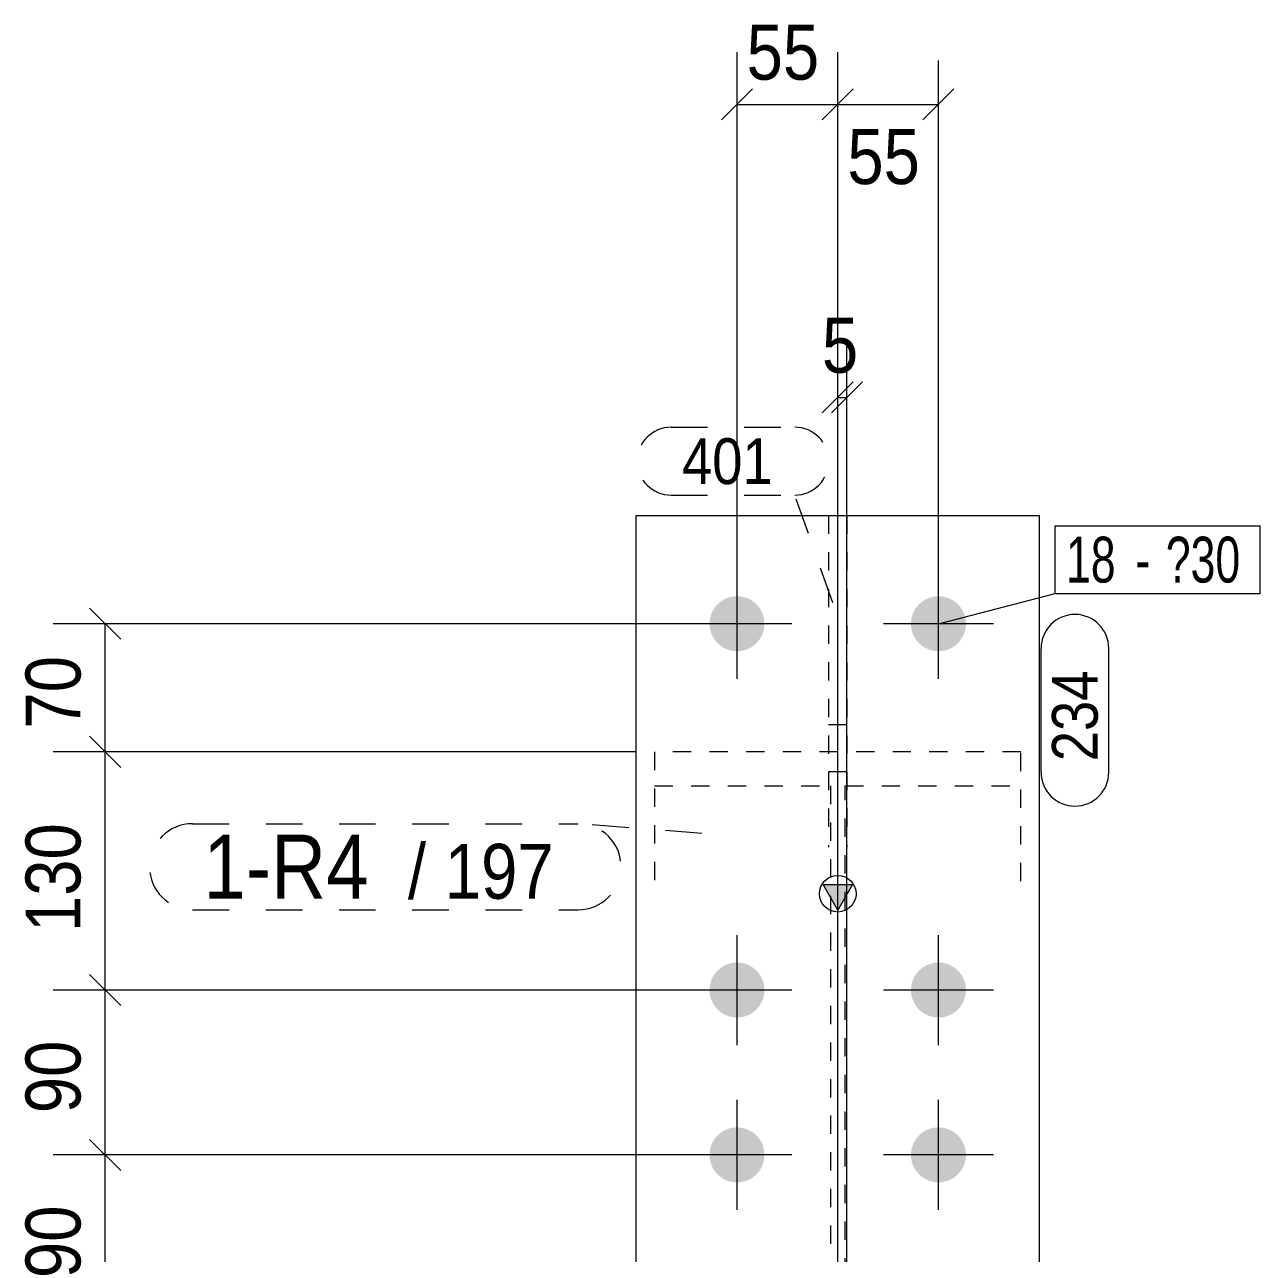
# Model space of a CAD drawing. Header units: millimetres. Extents: x 2 to 1174, y 1 to 825.
# Drawn here: x 679.2 to 746.6, y 150.2 to 217.2 of the extents above; entities that cross this region are included whole.
import ezdxf

# ---------------------------------------------------------------- set-up
doc = ezdxf.new("R2010")
doc.units = ezdxf.units.MM
for name, pattern in [('XKITLINE00', [0]), ('XKITLINE01', [4, 1, -1, 1, -1]), ('XKITLINE02', [4, 2, -2])]:
    doc.linetypes.add(name, pattern=pattern)
for name, color, linetype, lineweight in [('Bolt', 3, 'Continuous', 0), ('BoltMark', 7, 'Continuous', 0), ('Dimensions', 7, 'Continuous', 0), ('Part', 2, 'Continuous', 0), ('PartMark', 7, 'Continuous', 0)]:
    doc.layers.add(name, color=color, linetype=linetype, lineweight=lineweight)
doc.styles.add('ARIAL', font='ARIAL.TTF')
doc.styles.add('ARIAL_NARROW', font='ARIALN.TTF')

# ---------------------------------------------------------------- blocks, each defined once
blk = doc.blocks.new('*A172')
at = {"layer": 'Bolt'}
for points in [[(716.561, 184.563), (716.563, 184.6), (716.565, 184.637), (716.568, 184.673), (716.572, 184.71), (716.577, 184.746), (716.583, 184.783), (716.59, 184.819), (716.597, 184.855), (716.606, 184.891), (716.615, 184.926), (716.625, 184.962), (716.636, 184.997), (716.648, 185.032), (716.661, 185.066), (716.675, 185.1), (716.689, 185.134), (716.705, 185.168), (716.721, 185.201), (716.738, 185.233), (716.756, 185.266), (716.774, 185.297), (716.793, 185.329), (716.814, 185.36), (716.834, 185.39), (716.856, 185.42), (716.878, 185.449), (716.901, 185.478), (716.925, 185.506), (716.949, 185.534), (716.974, 185.561), (717, 185.587), (717.026, 185.613), (717.053, 185.638), (717.081, 185.662), (717.109, 185.686), (717.138, 185.709), (717.167, 185.731), (717.197, 185.753), (717.227, 185.773), (717.258, 185.793), (717.29, 185.813), (717.321, 185.831), (717.354, 185.849), (717.386, 185.866), (717.419, 185.882), (717.453, 185.898), (717.487, 185.912), (717.521, 185.926), (717.555, 185.939), (717.59, 185.951), (717.625, 185.962), (717.661, 185.972), (717.696, 185.981), (717.732, 185.99), (717.768, 185.997), (717.804, 186.004), (717.841, 186.01), (717.877, 186.015), (717.914, 186.019), (717.95, 186.022), (717.987, 186.024), (718.024, 186.026), (718.061, 186.026), (718.098, 186.026), (718.134, 186.024), (718.171, 186.022), (718.208, 186.019), (718.244, 186.015), (718.281, 186.01), (718.317, 186.004), (718.353, 185.997), (718.389, 185.99), (718.425, 185.981), (718.461, 185.972), (718.496, 185.962), (718.531, 185.951), (718.566, 185.939), (718.601, 185.926), (718.635, 185.912), (718.669, 185.898), (718.702, 185.882), (718.735, 185.866), (718.768, 185.849), (718.8, 185.831), (718.832, 185.813), (718.863, 185.793), (718.894, 185.773), (718.924, 185.753), (718.954, 185.731), (718.984, 185.709), (719.012, 185.686), (719.04, 185.662), (719.068, 185.638), (719.095, 185.613), (719.121, 185.587), (719.147, 185.561), (719.172, 185.534), (719.197, 185.506), (719.22, 185.478), (719.243, 185.449), (719.266, 185.42), (719.287, 185.39), (719.308, 185.36), (719.328, 185.329), (719.347, 185.297), (719.366, 185.266), (719.384, 185.233), (719.401, 185.201), (719.417, 185.168), (719.432, 185.134), (719.447, 185.1), (719.46, 185.066), (719.473, 185.032), (719.485, 184.997), (719.496, 184.962), (719.506, 184.926), (719.516, 184.891), (719.524, 184.855), (719.532, 184.819), (719.539, 184.783), (719.544, 184.746), (719.549, 184.71), (719.554, 184.673), (719.557, 184.637), (719.559, 184.6), (719.56, 184.563), (719.561, 184.526), (719.56, 184.489), (719.559, 184.453), (719.557, 184.416), (719.554, 184.379), (719.549, 184.343), (719.544, 184.306), (719.539, 184.27), (719.532, 184.234), (719.524, 184.198), (719.516, 184.162), (719.506, 184.126), (719.496, 184.091), (719.485, 184.056), (719.473, 184.021), (719.46, 183.986), (719.447, 183.952), (719.432, 183.918), (719.417, 183.885), (719.401, 183.852), (719.384, 183.819), (719.366, 183.787), (719.347, 183.755), (719.328, 183.724), (719.308, 183.693), (719.287, 183.663), (719.266, 183.633), (719.243, 183.603), (719.22, 183.575), (719.197, 183.546), (719.172, 183.519), (719.147, 183.492), (719.121, 183.466), (719.095, 183.44), (719.068, 183.415), (719.04, 183.39), (719.012, 183.367), (718.984, 183.344), (718.954, 183.321), (718.924, 183.3), (718.894, 183.279), (718.863, 183.259), (718.832, 183.24), (718.8, 183.221), (718.768, 183.203), (718.735, 183.186), (718.702, 183.17), (718.669, 183.155), (718.635, 183.14), (718.601, 183.127), (718.566, 183.114), (718.531, 183.102), (718.496, 183.091), (718.461, 183.081), (718.425, 183.071), (718.389, 183.063), (718.353, 183.055), (718.317, 183.048), (718.281, 183.042), (718.244, 183.037), (718.208, 183.033), (718.171, 183.03), (718.134, 183.028), (718.098, 183.027), (718.061, 183.026), (718.024, 183.027), (717.987, 183.028), (717.95, 183.03), (717.914, 183.033), (717.877, 183.037), (717.841, 183.042), (717.804, 183.048), (717.768, 183.055), (717.732, 183.063), (717.696, 183.071), (717.661, 183.081), (717.625, 183.091), (717.59, 183.102), (717.555, 183.114), (717.521, 183.127), (717.487, 183.14), (717.453, 183.155), (717.419, 183.17), (717.386, 183.186), (717.354, 183.203), (717.321, 183.221), (717.29, 183.24), (717.258, 183.259), (717.227, 183.279), (717.197, 183.3), (717.167, 183.321), (717.138, 183.344), (717.109, 183.367), (717.081, 183.39), (717.053, 183.415), (717.026, 183.44), (717, 183.466), (716.974, 183.492), (716.949, 183.519), (716.925, 183.546), (716.901, 183.575), (716.878, 183.603), (716.856, 183.633), (716.834, 183.663), (716.814, 183.693), (716.793, 183.724), (716.774, 183.755), (716.756, 183.787), (716.738, 183.819), (716.721, 183.852), (716.705, 183.885), (716.689, 183.918), (716.675, 183.952), (716.661, 183.986), (716.648, 184.021), (716.636, 184.056), (716.625, 184.091), (716.615, 184.126), (716.606, 184.162), (716.597, 184.198), (716.59, 184.234), (716.583, 184.27), (716.577, 184.306), (716.572, 184.343), (716.568, 184.379), (716.565, 184.416), (716.563, 184.453), (716.561, 184.489), (716.561, 184.526)], [(727.561, 184.563), (727.563, 184.6), (727.565, 184.637), (727.568, 184.673), (727.572, 184.71), (727.577, 184.746), (727.583, 184.783), (727.59, 184.819), (727.597, 184.855), (727.606, 184.891), (727.615, 184.926), (727.625, 184.962), (727.636, 184.997), (727.648, 185.032), (727.661, 185.066), (727.675, 185.1), (727.689, 185.134), (727.705, 185.168), (727.721, 185.201), (727.738, 185.233), (727.756, 185.266), (727.774, 185.297), (727.793, 185.329), (727.814, 185.36), (727.834, 185.39), (727.856, 185.42), (727.878, 185.449), (727.901, 185.478), (727.925, 185.506), (727.949, 185.534), (727.974, 185.561), (728, 185.587), (728.026, 185.613), (728.053, 185.638), (728.081, 185.662), (728.109, 185.686), (728.138, 185.709), (728.167, 185.731), (728.197, 185.753), (728.227, 185.773), (728.258, 185.793), (728.29, 185.813), (728.321, 185.831), (728.354, 185.849), (728.386, 185.866), (728.419, 185.882), (728.453, 185.898), (728.487, 185.912), (728.521, 185.926), (728.555, 185.939), (728.59, 185.951), (728.625, 185.962), (728.661, 185.972), (728.696, 185.981), (728.732, 185.99), (728.768, 185.997), (728.804, 186.004), (728.841, 186.01), (728.877, 186.015), (728.914, 186.019), (728.95, 186.022), (728.987, 186.024), (729.024, 186.026), (729.061, 186.026), (729.098, 186.026), (729.134, 186.024), (729.171, 186.022), (729.208, 186.019), (729.244, 186.015), (729.281, 186.01), (729.317, 186.004), (729.353, 185.997), (729.389, 185.99), (729.425, 185.981), (729.461, 185.972), (729.496, 185.962), (729.531, 185.951), (729.566, 185.939), (729.601, 185.926), (729.635, 185.912), (729.669, 185.898), (729.702, 185.882), (729.735, 185.866), (729.768, 185.849), (729.8, 185.831), (729.832, 185.813), (729.863, 185.793), (729.894, 185.773), (729.924, 185.753), (729.954, 185.731), (729.984, 185.709), (730.012, 185.686), (730.04, 185.662), (730.068, 185.638), (730.095, 185.613), (730.121, 185.587), (730.147, 185.561), (730.172, 185.534), (730.197, 185.506), (730.22, 185.478), (730.243, 185.449), (730.266, 185.42), (730.287, 185.39), (730.308, 185.36), (730.328, 185.329), (730.347, 185.297), (730.366, 185.266), (730.384, 185.233), (730.401, 185.201), (730.417, 185.168), (730.432, 185.134), (730.447, 185.1), (730.46, 185.066), (730.473, 185.032), (730.485, 184.997), (730.496, 184.962), (730.506, 184.926), (730.516, 184.891), (730.524, 184.855), (730.532, 184.819), (730.539, 184.783), (730.544, 184.746), (730.549, 184.71), (730.554, 184.673), (730.557, 184.637), (730.559, 184.6), (730.56, 184.563), (730.561, 184.526), (730.56, 184.489), (730.559, 184.453), (730.557, 184.416), (730.554, 184.379), (730.549, 184.343), (730.544, 184.306), (730.539, 184.27), (730.532, 184.234), (730.524, 184.198), (730.516, 184.162), (730.506, 184.126), (730.496, 184.091), (730.485, 184.056), (730.473, 184.021), (730.46, 183.986), (730.447, 183.952), (730.432, 183.918), (730.417, 183.885), (730.401, 183.852), (730.384, 183.819), (730.366, 183.787), (730.347, 183.755), (730.328, 183.724), (730.308, 183.693), (730.287, 183.663), (730.266, 183.633), (730.243, 183.603), (730.22, 183.575), (730.197, 183.546), (730.172, 183.519), (730.147, 183.492), (730.121, 183.466), (730.095, 183.44), (730.068, 183.415), (730.04, 183.39), (730.012, 183.367), (729.984, 183.344), (729.954, 183.321), (729.924, 183.3), (729.894, 183.279), (729.863, 183.259), (729.832, 183.24), (729.8, 183.221), (729.768, 183.203), (729.735, 183.186), (729.702, 183.17), (729.669, 183.155), (729.635, 183.14), (729.601, 183.127), (729.566, 183.114), (729.531, 183.102), (729.496, 183.091), (729.461, 183.081), (729.425, 183.071), (729.389, 183.063), (729.353, 183.055), (729.317, 183.048), (729.281, 183.042), (729.244, 183.037), (729.208, 183.033), (729.171, 183.03), (729.134, 183.028), (729.098, 183.027), (729.061, 183.026), (729.024, 183.027), (728.987, 183.028), (728.95, 183.03), (728.914, 183.033), (728.877, 183.037), (728.841, 183.042), (728.804, 183.048), (728.768, 183.055), (728.732, 183.063), (728.696, 183.071), (728.661, 183.081), (728.625, 183.091), (728.59, 183.102), (728.555, 183.114), (728.521, 183.127), (728.487, 183.14), (728.453, 183.155), (728.419, 183.17), (728.386, 183.186), (728.354, 183.203), (728.321, 183.221), (728.29, 183.24), (728.258, 183.259), (728.227, 183.279), (728.197, 183.3), (728.167, 183.321), (728.138, 183.344), (728.109, 183.367), (728.081, 183.39), (728.053, 183.415), (728.026, 183.44), (728, 183.466), (727.974, 183.492), (727.949, 183.519), (727.925, 183.546), (727.901, 183.575), (727.878, 183.603), (727.856, 183.633), (727.834, 183.663), (727.814, 183.693), (727.793, 183.724), (727.774, 183.755), (727.756, 183.787), (727.738, 183.819), (727.721, 183.852), (727.705, 183.885), (727.689, 183.918), (727.675, 183.952), (727.661, 183.986), (727.648, 184.021), (727.636, 184.056), (727.625, 184.091), (727.615, 184.126), (727.606, 184.162), (727.597, 184.198), (727.59, 184.234), (727.583, 184.27), (727.577, 184.306), (727.572, 184.343), (727.568, 184.379), (727.565, 184.416), (727.563, 184.453), (727.561, 184.489), (727.561, 184.526)], [(716.561, 164.563), (716.563, 164.6), (716.565, 164.637), (716.568, 164.673), (716.572, 164.71), (716.577, 164.746), (716.583, 164.783), (716.59, 164.819), (716.597, 164.855), (716.606, 164.891), (716.615, 164.926), (716.625, 164.962), (716.636, 164.997), (716.648, 165.032), (716.661, 165.066), (716.675, 165.1), (716.689, 165.134), (716.705, 165.168), (716.721, 165.201), (716.738, 165.233), (716.756, 165.266), (716.774, 165.297), (716.793, 165.329), (716.814, 165.36), (716.834, 165.39), (716.856, 165.42), (716.878, 165.449), (716.901, 165.478), (716.925, 165.506), (716.949, 165.534), (716.974, 165.561), (717, 165.587), (717.026, 165.613), (717.053, 165.638), (717.081, 165.662), (717.109, 165.686), (717.138, 165.709), (717.167, 165.731), (717.197, 165.753), (717.227, 165.773), (717.258, 165.793), (717.29, 165.813), (717.321, 165.831), (717.354, 165.849), (717.386, 165.866), (717.419, 165.882), (717.453, 165.898), (717.487, 165.912), (717.521, 165.926), (717.555, 165.939), (717.59, 165.951), (717.625, 165.962), (717.661, 165.972), (717.696, 165.981), (717.732, 165.99), (717.768, 165.997), (717.804, 166.004), (717.841, 166.01), (717.877, 166.015), (717.914, 166.019), (717.95, 166.022), (717.987, 166.024), (718.024, 166.026), (718.061, 166.026), (718.098, 166.026), (718.134, 166.024), (718.171, 166.022), (718.208, 166.019), (718.244, 166.015), (718.281, 166.01), (718.317, 166.004), (718.353, 165.997), (718.389, 165.99), (718.425, 165.981), (718.461, 165.972), (718.496, 165.962), (718.531, 165.951), (718.566, 165.939), (718.601, 165.926), (718.635, 165.912), (718.669, 165.898), (718.702, 165.882), (718.735, 165.866), (718.768, 165.849), (718.8, 165.831), (718.832, 165.813), (718.863, 165.793), (718.894, 165.773), (718.924, 165.753), (718.954, 165.731), (718.984, 165.709), (719.012, 165.686), (719.04, 165.662), (719.068, 165.638), (719.095, 165.613), (719.121, 165.587), (719.147, 165.561), (719.172, 165.534), (719.197, 165.506), (719.22, 165.478), (719.243, 165.449), (719.266, 165.42), (719.287, 165.39), (719.308, 165.36), (719.328, 165.329), (719.347, 165.297), (719.366, 165.266), (719.384, 165.233), (719.401, 165.201), (719.417, 165.168), (719.432, 165.134), (719.447, 165.1), (719.46, 165.066), (719.473, 165.032), (719.485, 164.997), (719.496, 164.962), (719.506, 164.926), (719.516, 164.891), (719.524, 164.855), (719.532, 164.819), (719.539, 164.783), (719.544, 164.746), (719.549, 164.71), (719.554, 164.673), (719.557, 164.637), (719.559, 164.6), (719.56, 164.563), (719.561, 164.526), (719.56, 164.489), (719.559, 164.453), (719.557, 164.416), (719.554, 164.379), (719.549, 164.343), (719.544, 164.306), (719.539, 164.27), (719.532, 164.234), (719.524, 164.198), (719.516, 164.162), (719.506, 164.126), (719.496, 164.091), (719.485, 164.056), (719.473, 164.021), (719.46, 163.986), (719.447, 163.952), (719.432, 163.918), (719.417, 163.885), (719.401, 163.852), (719.384, 163.819), (719.366, 163.787), (719.347, 163.755), (719.328, 163.724), (719.308, 163.693), (719.287, 163.663), (719.266, 163.633), (719.243, 163.603), (719.22, 163.575), (719.197, 163.546), (719.172, 163.519), (719.147, 163.492), (719.121, 163.466), (719.095, 163.44), (719.068, 163.415), (719.04, 163.39), (719.012, 163.367), (718.984, 163.344), (718.954, 163.321), (718.924, 163.3), (718.894, 163.279), (718.863, 163.259), (718.832, 163.24), (718.8, 163.221), (718.768, 163.203), (718.735, 163.186), (718.702, 163.17), (718.669, 163.155), (718.635, 163.14), (718.601, 163.127), (718.566, 163.114), (718.531, 163.102), (718.496, 163.091), (718.461, 163.081), (718.425, 163.071), (718.389, 163.063), (718.353, 163.055), (718.317, 163.048), (718.281, 163.042), (718.244, 163.037), (718.208, 163.033), (718.171, 163.03), (718.134, 163.028), (718.098, 163.027), (718.061, 163.026), (718.024, 163.027), (717.987, 163.028), (717.95, 163.03), (717.914, 163.033), (717.877, 163.037), (717.841, 163.042), (717.804, 163.048), (717.768, 163.055), (717.732, 163.063), (717.696, 163.071), (717.661, 163.081), (717.625, 163.091), (717.59, 163.102), (717.555, 163.114), (717.521, 163.127), (717.487, 163.14), (717.453, 163.155), (717.419, 163.17), (717.386, 163.186), (717.354, 163.203), (717.321, 163.221), (717.29, 163.24), (717.258, 163.259), (717.227, 163.279), (717.197, 163.3), (717.167, 163.321), (717.138, 163.344), (717.109, 163.367), (717.081, 163.39), (717.053, 163.415), (717.026, 163.44), (717, 163.466), (716.974, 163.492), (716.949, 163.519), (716.925, 163.546), (716.901, 163.575), (716.878, 163.603), (716.856, 163.633), (716.834, 163.663), (716.814, 163.693), (716.793, 163.724), (716.774, 163.755), (716.756, 163.787), (716.738, 163.819), (716.721, 163.852), (716.705, 163.885), (716.689, 163.918), (716.675, 163.952), (716.661, 163.986), (716.648, 164.021), (716.636, 164.056), (716.625, 164.091), (716.615, 164.126), (716.606, 164.162), (716.597, 164.198), (716.59, 164.234), (716.583, 164.27), (716.577, 164.306), (716.572, 164.343), (716.568, 164.379), (716.565, 164.416), (716.563, 164.453), (716.561, 164.489), (716.561, 164.526)], [(727.561, 164.563), (727.563, 164.6), (727.565, 164.637), (727.568, 164.673), (727.572, 164.71), (727.577, 164.746), (727.583, 164.783), (727.59, 164.819), (727.597, 164.855), (727.606, 164.891), (727.615, 164.926), (727.625, 164.962), (727.636, 164.997), (727.648, 165.032), (727.661, 165.066), (727.675, 165.1), (727.689, 165.134), (727.705, 165.168), (727.721, 165.201), (727.738, 165.233), (727.756, 165.266), (727.774, 165.297), (727.793, 165.329), (727.814, 165.36), (727.834, 165.39), (727.856, 165.42), (727.878, 165.449), (727.901, 165.478), (727.925, 165.506), (727.949, 165.534), (727.974, 165.561), (728, 165.587), (728.026, 165.613), (728.053, 165.638), (728.081, 165.662), (728.109, 165.686), (728.138, 165.709), (728.167, 165.731), (728.197, 165.753), (728.227, 165.773), (728.258, 165.793), (728.29, 165.813), (728.321, 165.831), (728.354, 165.849), (728.386, 165.866), (728.419, 165.882), (728.453, 165.898), (728.487, 165.912), (728.521, 165.926), (728.555, 165.939), (728.59, 165.951), (728.625, 165.962), (728.661, 165.972), (728.696, 165.981), (728.732, 165.99), (728.768, 165.997), (728.804, 166.004), (728.841, 166.01), (728.877, 166.015), (728.914, 166.019), (728.95, 166.022), (728.987, 166.024), (729.024, 166.026), (729.061, 166.026), (729.098, 166.026), (729.134, 166.024), (729.171, 166.022), (729.208, 166.019), (729.244, 166.015), (729.281, 166.01), (729.317, 166.004), (729.353, 165.997), (729.389, 165.99), (729.425, 165.981), (729.461, 165.972), (729.496, 165.962), (729.531, 165.951), (729.566, 165.939), (729.601, 165.926), (729.635, 165.912), (729.669, 165.898), (729.702, 165.882), (729.735, 165.866), (729.768, 165.849), (729.8, 165.831), (729.832, 165.813), (729.863, 165.793), (729.894, 165.773), (729.924, 165.753), (729.954, 165.731), (729.984, 165.709), (730.012, 165.686), (730.04, 165.662), (730.068, 165.638), (730.095, 165.613), (730.121, 165.587), (730.147, 165.561), (730.172, 165.534), (730.197, 165.506), (730.22, 165.478), (730.243, 165.449), (730.266, 165.42), (730.287, 165.39), (730.308, 165.36), (730.328, 165.329), (730.347, 165.297), (730.366, 165.266), (730.384, 165.233), (730.401, 165.201), (730.417, 165.168), (730.432, 165.134), (730.447, 165.1), (730.46, 165.066), (730.473, 165.032), (730.485, 164.997), (730.496, 164.962), (730.506, 164.926), (730.516, 164.891), (730.524, 164.855), (730.532, 164.819), (730.539, 164.783), (730.544, 164.746), (730.549, 164.71), (730.554, 164.673), (730.557, 164.637), (730.559, 164.6), (730.56, 164.563), (730.561, 164.526), (730.56, 164.489), (730.559, 164.453), (730.557, 164.416), (730.554, 164.379), (730.549, 164.343), (730.544, 164.306), (730.539, 164.27), (730.532, 164.234), (730.524, 164.198), (730.516, 164.162), (730.506, 164.126), (730.496, 164.091), (730.485, 164.056), (730.473, 164.021), (730.46, 163.986), (730.447, 163.952), (730.432, 163.918), (730.417, 163.885), (730.401, 163.852), (730.384, 163.819), (730.366, 163.787), (730.347, 163.755), (730.328, 163.724), (730.308, 163.693), (730.287, 163.663), (730.266, 163.633), (730.243, 163.603), (730.22, 163.575), (730.197, 163.546), (730.172, 163.519), (730.147, 163.492), (730.121, 163.466), (730.095, 163.44), (730.068, 163.415), (730.04, 163.39), (730.012, 163.367), (729.984, 163.344), (729.954, 163.321), (729.924, 163.3), (729.894, 163.279), (729.863, 163.259), (729.832, 163.24), (729.8, 163.221), (729.768, 163.203), (729.735, 163.186), (729.702, 163.17), (729.669, 163.155), (729.635, 163.14), (729.601, 163.127), (729.566, 163.114), (729.531, 163.102), (729.496, 163.091), (729.461, 163.081), (729.425, 163.071), (729.389, 163.063), (729.353, 163.055), (729.317, 163.048), (729.281, 163.042), (729.244, 163.037), (729.208, 163.033), (729.171, 163.03), (729.134, 163.028), (729.098, 163.027), (729.061, 163.026), (729.024, 163.027), (728.987, 163.028), (728.95, 163.03), (728.914, 163.033), (728.877, 163.037), (728.841, 163.042), (728.804, 163.048), (728.768, 163.055), (728.732, 163.063), (728.696, 163.071), (728.661, 163.081), (728.625, 163.091), (728.59, 163.102), (728.555, 163.114), (728.521, 163.127), (728.487, 163.14), (728.453, 163.155), (728.419, 163.17), (728.386, 163.186), (728.354, 163.203), (728.321, 163.221), (728.29, 163.24), (728.258, 163.259), (728.227, 163.279), (728.197, 163.3), (728.167, 163.321), (728.138, 163.344), (728.109, 163.367), (728.081, 163.39), (728.053, 163.415), (728.026, 163.44), (728, 163.466), (727.974, 163.492), (727.949, 163.519), (727.925, 163.546), (727.901, 163.575), (727.878, 163.603), (727.856, 163.633), (727.834, 163.663), (727.814, 163.693), (727.793, 163.724), (727.774, 163.755), (727.756, 163.787), (727.738, 163.819), (727.721, 163.852), (727.705, 163.885), (727.689, 163.918), (727.675, 163.952), (727.661, 163.986), (727.648, 164.021), (727.636, 164.056), (727.625, 164.091), (727.615, 164.126), (727.606, 164.162), (727.597, 164.198), (727.59, 164.234), (727.583, 164.27), (727.577, 164.306), (727.572, 164.343), (727.568, 164.379), (727.565, 164.416), (727.563, 164.453), (727.561, 164.489), (727.561, 164.526)], [(716.561, 155.563), (716.563, 155.6), (716.565, 155.637), (716.568, 155.673), (716.572, 155.71), (716.577, 155.746), (716.583, 155.783), (716.59, 155.819), (716.597, 155.855), (716.606, 155.891), (716.615, 155.926), (716.625, 155.962), (716.636, 155.997), (716.648, 156.032), (716.661, 156.066), (716.675, 156.1), (716.689, 156.134), (716.705, 156.168), (716.721, 156.201), (716.738, 156.233), (716.756, 156.266), (716.774, 156.297), (716.793, 156.329), (716.814, 156.36), (716.834, 156.39), (716.856, 156.42), (716.878, 156.449), (716.901, 156.478), (716.925, 156.506), (716.949, 156.534), (716.974, 156.561), (717, 156.587), (717.026, 156.613), (717.053, 156.638), (717.081, 156.662), (717.109, 156.686), (717.138, 156.709), (717.167, 156.731), (717.197, 156.753), (717.227, 156.773), (717.258, 156.793), (717.29, 156.813), (717.321, 156.831), (717.354, 156.849), (717.386, 156.866), (717.419, 156.882), (717.453, 156.898), (717.487, 156.912), (717.521, 156.926), (717.555, 156.939), (717.59, 156.951), (717.625, 156.962), (717.661, 156.972), (717.696, 156.981), (717.732, 156.99), (717.768, 156.997), (717.804, 157.004), (717.841, 157.01), (717.877, 157.015), (717.914, 157.019), (717.95, 157.022), (717.987, 157.024), (718.024, 157.026), (718.061, 157.026), (718.098, 157.026), (718.134, 157.024), (718.171, 157.022), (718.208, 157.019), (718.244, 157.015), (718.281, 157.01), (718.317, 157.004), (718.353, 156.997), (718.389, 156.99), (718.425, 156.981), (718.461, 156.972), (718.496, 156.962), (718.531, 156.951), (718.566, 156.939), (718.601, 156.926), (718.635, 156.912), (718.669, 156.898), (718.702, 156.882), (718.735, 156.866), (718.768, 156.849), (718.8, 156.831), (718.832, 156.813), (718.863, 156.793), (718.894, 156.773), (718.924, 156.753), (718.954, 156.731), (718.984, 156.709), (719.012, 156.686), (719.04, 156.662), (719.068, 156.638), (719.095, 156.613), (719.121, 156.587), (719.147, 156.561), (719.172, 156.534), (719.197, 156.506), (719.22, 156.478), (719.243, 156.449), (719.266, 156.42), (719.287, 156.39), (719.308, 156.36), (719.328, 156.329), (719.347, 156.297), (719.366, 156.266), (719.384, 156.233), (719.401, 156.201), (719.417, 156.168), (719.432, 156.134), (719.447, 156.1), (719.46, 156.066), (719.473, 156.032), (719.485, 155.997), (719.496, 155.962), (719.506, 155.926), (719.516, 155.891), (719.524, 155.855), (719.532, 155.819), (719.539, 155.783), (719.544, 155.746), (719.549, 155.71), (719.554, 155.673), (719.557, 155.637), (719.559, 155.6), (719.56, 155.563), (719.561, 155.526), (719.56, 155.489), (719.559, 155.453), (719.557, 155.416), (719.554, 155.379), (719.549, 155.343), (719.544, 155.306), (719.539, 155.27), (719.532, 155.234), (719.524, 155.198), (719.516, 155.162), (719.506, 155.126), (719.496, 155.091), (719.485, 155.056), (719.473, 155.021), (719.46, 154.986), (719.447, 154.952), (719.432, 154.918), (719.417, 154.885), (719.401, 154.852), (719.384, 154.819), (719.366, 154.787), (719.347, 154.755), (719.328, 154.724), (719.308, 154.693), (719.287, 154.663), (719.266, 154.633), (719.243, 154.603), (719.22, 154.575), (719.197, 154.546), (719.172, 154.519), (719.147, 154.492), (719.121, 154.466), (719.095, 154.44), (719.068, 154.415), (719.04, 154.39), (719.012, 154.367), (718.984, 154.344), (718.954, 154.321), (718.924, 154.3), (718.894, 154.279), (718.863, 154.259), (718.832, 154.24), (718.8, 154.221), (718.768, 154.203), (718.735, 154.186), (718.702, 154.17), (718.669, 154.155), (718.635, 154.14), (718.601, 154.127), (718.566, 154.114), (718.531, 154.102), (718.496, 154.091), (718.461, 154.081), (718.425, 154.071), (718.389, 154.063), (718.353, 154.055), (718.317, 154.048), (718.281, 154.042), (718.244, 154.037), (718.208, 154.033), (718.171, 154.03), (718.134, 154.028), (718.098, 154.027), (718.061, 154.026), (718.024, 154.027), (717.987, 154.028), (717.95, 154.03), (717.914, 154.033), (717.877, 154.037), (717.841, 154.042), (717.804, 154.048), (717.768, 154.055), (717.732, 154.063), (717.696, 154.071), (717.661, 154.081), (717.625, 154.091), (717.59, 154.102), (717.555, 154.114), (717.521, 154.127), (717.487, 154.14), (717.453, 154.155), (717.419, 154.17), (717.386, 154.186), (717.354, 154.203), (717.321, 154.221), (717.29, 154.24), (717.258, 154.259), (717.227, 154.279), (717.197, 154.3), (717.167, 154.321), (717.138, 154.344), (717.109, 154.367), (717.081, 154.39), (717.053, 154.415), (717.026, 154.44), (717, 154.466), (716.974, 154.492), (716.949, 154.519), (716.925, 154.546), (716.901, 154.575), (716.878, 154.603), (716.856, 154.633), (716.834, 154.663), (716.814, 154.693), (716.793, 154.724), (716.774, 154.755), (716.756, 154.787), (716.738, 154.819), (716.721, 154.852), (716.705, 154.885), (716.689, 154.918), (716.675, 154.952), (716.661, 154.986), (716.648, 155.021), (716.636, 155.056), (716.625, 155.091), (716.615, 155.126), (716.606, 155.162), (716.597, 155.198), (716.59, 155.234), (716.583, 155.27), (716.577, 155.306), (716.572, 155.343), (716.568, 155.379), (716.565, 155.416), (716.563, 155.453), (716.561, 155.489), (716.561, 155.526)], [(727.561, 155.563), (727.563, 155.6), (727.565, 155.637), (727.568, 155.673), (727.572, 155.71), (727.577, 155.746), (727.583, 155.783), (727.59, 155.819), (727.597, 155.855), (727.606, 155.891), (727.615, 155.926), (727.625, 155.962), (727.636, 155.997), (727.648, 156.032), (727.661, 156.066), (727.675, 156.1), (727.689, 156.134), (727.705, 156.168), (727.721, 156.201), (727.738, 156.233), (727.756, 156.266), (727.774, 156.297), (727.793, 156.329), (727.814, 156.36), (727.834, 156.39), (727.856, 156.42), (727.878, 156.449), (727.901, 156.478), (727.925, 156.506), (727.949, 156.534), (727.974, 156.561), (728, 156.587), (728.026, 156.613), (728.053, 156.638), (728.081, 156.662), (728.109, 156.686), (728.138, 156.709), (728.167, 156.731), (728.197, 156.753), (728.227, 156.773), (728.258, 156.793), (728.29, 156.813), (728.321, 156.831), (728.354, 156.849), (728.386, 156.866), (728.419, 156.882), (728.453, 156.898), (728.487, 156.912), (728.521, 156.926), (728.555, 156.939), (728.59, 156.951), (728.625, 156.962), (728.661, 156.972), (728.696, 156.981), (728.732, 156.99), (728.768, 156.997), (728.804, 157.004), (728.841, 157.01), (728.877, 157.015), (728.914, 157.019), (728.95, 157.022), (728.987, 157.024), (729.024, 157.026), (729.061, 157.026), (729.098, 157.026), (729.134, 157.024), (729.171, 157.022), (729.208, 157.019), (729.244, 157.015), (729.281, 157.01), (729.317, 157.004), (729.353, 156.997), (729.389, 156.99), (729.425, 156.981), (729.461, 156.972), (729.496, 156.962), (729.531, 156.951), (729.566, 156.939), (729.601, 156.926), (729.635, 156.912), (729.669, 156.898), (729.702, 156.882), (729.735, 156.866), (729.768, 156.849), (729.8, 156.831), (729.832, 156.813), (729.863, 156.793), (729.894, 156.773), (729.924, 156.753), (729.954, 156.731), (729.984, 156.709), (730.012, 156.686), (730.04, 156.662), (730.068, 156.638), (730.095, 156.613), (730.121, 156.587), (730.147, 156.561), (730.172, 156.534), (730.197, 156.506), (730.22, 156.478), (730.243, 156.449), (730.266, 156.42), (730.287, 156.39), (730.308, 156.36), (730.328, 156.329), (730.347, 156.297), (730.366, 156.266), (730.384, 156.233), (730.401, 156.201), (730.417, 156.168), (730.432, 156.134), (730.447, 156.1), (730.46, 156.066), (730.473, 156.032), (730.485, 155.997), (730.496, 155.962), (730.506, 155.926), (730.516, 155.891), (730.524, 155.855), (730.532, 155.819), (730.539, 155.783), (730.544, 155.746), (730.549, 155.71), (730.554, 155.673), (730.557, 155.637), (730.559, 155.6), (730.56, 155.563), (730.561, 155.526), (730.56, 155.489), (730.559, 155.453), (730.557, 155.416), (730.554, 155.379), (730.549, 155.343), (730.544, 155.306), (730.539, 155.27), (730.532, 155.234), (730.524, 155.198), (730.516, 155.162), (730.506, 155.126), (730.496, 155.091), (730.485, 155.056), (730.473, 155.021), (730.46, 154.986), (730.447, 154.952), (730.432, 154.918), (730.417, 154.885), (730.401, 154.852), (730.384, 154.819), (730.366, 154.787), (730.347, 154.755), (730.328, 154.724), (730.308, 154.693), (730.287, 154.663), (730.266, 154.633), (730.243, 154.603), (730.22, 154.575), (730.197, 154.546), (730.172, 154.519), (730.147, 154.492), (730.121, 154.466), (730.095, 154.44), (730.068, 154.415), (730.04, 154.39), (730.012, 154.367), (729.984, 154.344), (729.954, 154.321), (729.924, 154.3), (729.894, 154.279), (729.863, 154.259), (729.832, 154.24), (729.8, 154.221), (729.768, 154.203), (729.735, 154.186), (729.702, 154.17), (729.669, 154.155), (729.635, 154.14), (729.601, 154.127), (729.566, 154.114), (729.531, 154.102), (729.496, 154.091), (729.461, 154.081), (729.425, 154.071), (729.389, 154.063), (729.353, 154.055), (729.317, 154.048), (729.281, 154.042), (729.244, 154.037), (729.208, 154.033), (729.171, 154.03), (729.134, 154.028), (729.098, 154.027), (729.061, 154.026), (729.024, 154.027), (728.987, 154.028), (728.95, 154.03), (728.914, 154.033), (728.877, 154.037), (728.841, 154.042), (728.804, 154.048), (728.768, 154.055), (728.732, 154.063), (728.696, 154.071), (728.661, 154.081), (728.625, 154.091), (728.59, 154.102), (728.555, 154.114), (728.521, 154.127), (728.487, 154.14), (728.453, 154.155), (728.419, 154.17), (728.386, 154.186), (728.354, 154.203), (728.321, 154.221), (728.29, 154.24), (728.258, 154.259), (728.227, 154.279), (728.197, 154.3), (728.167, 154.321), (728.138, 154.344), (728.109, 154.367), (728.081, 154.39), (728.053, 154.415), (728.026, 154.44), (728, 154.466), (727.974, 154.492), (727.949, 154.519), (727.925, 154.546), (727.901, 154.575), (727.878, 154.603), (727.856, 154.633), (727.834, 154.663), (727.814, 154.693), (727.793, 154.724), (727.774, 154.755), (727.756, 154.787), (727.738, 154.819), (727.721, 154.852), (727.705, 154.885), (727.689, 154.918), (727.675, 154.952), (727.661, 154.986), (727.648, 155.021), (727.636, 155.056), (727.625, 155.091), (727.615, 155.126), (727.606, 155.162), (727.597, 155.198), (727.59, 155.234), (727.583, 155.27), (727.577, 155.306), (727.572, 155.343), (727.568, 155.379), (727.565, 155.416), (727.563, 155.453), (727.561, 155.489), (727.561, 155.526)]]:
    blk.add_hatch(color=3, dxfattribs=at).paths.add_polyline_path(points, flags=17)
at = {"layer": 'Bolt', "color": 3, "linetype": 'XKITLINE00', "lineweight": 0}
for p, q in [((718.061, 181.526), (718.061, 187.526)), ((729.061, 181.526), (729.061, 187.526)), ((721.061, 184.526), (715.061, 184.526)), ((732.061, 184.526), (726.061, 184.526)), ((718.061, 161.526), (718.061, 167.526)), ((729.061, 161.526), (729.061, 167.526)), ((721.061, 164.526), (715.061, 164.526)), ((732.061, 164.526), (726.061, 164.526)), ((718.061, 152.526), (718.061, 158.526)), ((729.061, 152.526), (729.061, 158.526)), ((721.061, 155.526), (715.061, 155.526)), ((732.061, 155.526), (726.061, 155.526))]:
    blk.add_line(p, q, dxfattribs=at)
blk = doc.blocks.new('*A173')
at = {"layer": 'Part'}
blk.add_hatch(color=2, dxfattribs=at).paths.add_polyline_path([(722.761, 170.287), (724.361, 170.287), (723.561, 168.887)], flags=17)
at = {"layer": 'Part', "color": 7, "linetype": 'XKITLINE01', "lineweight": 0}
for p, q in [((733.561, 177.531), (713.561, 177.531)), ((713.561, 177.531), (713.561, 170.473)), ((733.561, 170.473), (733.561, 177.531)), ((713.561, 175.669), (723.161, 175.669)), ((723.161, 175.669), (723.161, 116.895)), ((723.961, 116.895), (723.961, 175.669)), ((723.961, 175.669), (733.561, 175.669)), ((723.161, 122.092), (713.561, 122.092)), ((713.561, 122.092), (713.561, 115.033)), ((733.561, 122.092), (723.961, 122.092)), ((733.561, 115.033), (733.561, 122.092)), ((713.561, 120.229), (733.561, 120.229))]:
    blk.add_line(p, q, dxfattribs=at)
at = {"layer": 'Part', "color": 2, "linetype": 'XKITLINE00', "lineweight": 0}
for p, q in [((723.561, 168.887), (722.761, 170.287)), ((722.761, 170.287), (724.361, 170.287)), ((724.361, 170.287), (723.561, 168.887))]:
    blk.add_line(p, q, dxfattribs=at)
blk.add_circle((723.561, 169.787), 1, dxfattribs=at)
blk = doc.blocks.new('*A175')
at = {"layer": 'Part', "color": 7, "linetype": 'XKITLINE01', "lineweight": 0}
for p, q in [((723.061, 190.431), (723.061, 172.335)), ((723.061, 190.431), (724.061, 190.431)), ((724.061, 190.431), (724.061, 172.335)), ((723.061, 179.031), (724.061, 179.031)), ((723.061, 176.457), (724.061, 176.457))]:
    blk.add_line(p, q, dxfattribs=at)
blk = doc.blocks.new('*A176')
at = {"layer": 'Part', "color": 2, "linetype": 'XKITLINE00', "lineweight": 0}
for p, q in [((712.561, 190.431), (734.561, 190.431)), ((712.561, 57.429), (712.561, 190.431)), ((734.561, 190.431), (734.561, 57.429))]:
    blk.add_line(p, q, dxfattribs=at)
blk = doc.blocks.new('*A403')
at = {"layer": 'Dimensions', "color": 7, "linetype": 'XKITLINE00', "lineweight": 0}
for p, q in [((718.061, 185.526), (718.061, 215.73)), ((723.561, 178.531), (723.561, 215.73)), ((718.909, 213.729), (717.212, 212.032)), ((724.409, 213.729), (722.712, 212.032)), ((718.061, 212.88), (723.561, 212.88))]:
    blk.add_line(p, q, dxfattribs=at)
at = {"layer": 'Dimensions', "color": 3}
for p in [(718.061, 212.88), (723.561, 212.88)]:
    blk.add_point(p, dxfattribs=at)
at = {"layer": 'Dimensions', "color": 3, "style": 'ARIAL', "width": 0.85}
blk.add_text('55', height=3, dxfattribs=at).set_placement((718.586, 214.23))
blk = doc.blocks.new('*A404')
at = {"layer": 'Dimensions', "color": 7, "linetype": 'XKITLINE00', "lineweight": 0}
for p, q in [((723.561, 178.531), (723.561, 215.28)), ((729.061, 185.526), (729.061, 215.28)), ((724.409, 213.729), (722.712, 212.032)), ((729.909, 213.729), (728.212, 212.032)), ((723.561, 212.88), (729.061, 212.88))]:
    blk.add_line(p, q, dxfattribs=at)
at = {"layer": 'Dimensions', "color": 3}
for p in [(723.561, 212.88), (729.061, 212.88)]:
    blk.add_point(p, dxfattribs=at)
at = {"layer": 'Dimensions', "color": 3, "style": 'ARIAL', "width": 0.85}
blk.add_text('55', height=3, dxfattribs=at).set_placement((724.086, 208.53))
blk = doc.blocks.new('*A405')
at = {"layer": 'Dimensions', "color": 7, "linetype": 'XKITLINE00', "lineweight": 0}
for p, q in [((723.561, 73.611), (723.561, 199.73)), ((724.061, 73.611), (724.061, 199.73)), ((724.409, 197.729), (722.712, 196.032)), ((724.909, 197.729), (723.212, 196.032)), ((723.561, 196.88), (724.061, 196.88))]:
    blk.add_line(p, q, dxfattribs=at)
at = {"layer": 'Dimensions', "color": 3}
for p in [(723.561, 196.88), (724.061, 196.88)]:
    blk.add_point(p, dxfattribs=at)
at = {"layer": 'Dimensions', "color": 3, "style": 'ARIAL', "width": 0.85}
blk.add_text('5', height=3, dxfattribs=at).set_placement((722.698, 198.23))
blk = doc.blocks.new('*A411')
at = {"layer": 'Dimensions', "color": 7, "linetype": 'XKITLINE00', "lineweight": 0}
for p, q in [((682.712, 156.375), (684.409, 154.678)), ((717.061, 155.526), (680.711, 155.526)), ((683.561, 146.526), (683.561, 155.526)), ((682.712, 147.375), (684.409, 145.678)), ((717.061, 146.526), (680.711, 146.526))]:
    blk.add_line(p, q, dxfattribs=at)
at = {"layer": 'Dimensions', "color": 3}
for p in [(683.561, 155.526), (683.561, 146.526)]:
    blk.add_point(p, dxfattribs=at)
at = {"layer": 'Dimensions', "color": 3, "style": 'ARIAL', "width": 0.85}
blk.add_text('90', height=3, rotation=90.00021, dxfattribs=at).set_placement((682.211, 148.801))
blk = doc.blocks.new('*A412')
at = {"layer": 'Dimensions', "color": 7, "linetype": 'XKITLINE00', "lineweight": 0}
for p, q in [((682.712, 165.375), (684.409, 163.678)), ((717.061, 164.526), (680.711, 164.526)), ((683.561, 155.526), (683.561, 164.526)), ((682.712, 156.375), (684.409, 154.678)), ((717.061, 155.526), (680.711, 155.526))]:
    blk.add_line(p, q, dxfattribs=at)
at = {"layer": 'Dimensions', "color": 3}
for p in [(683.561, 164.526), (683.561, 155.526)]:
    blk.add_point(p, dxfattribs=at)
at = {"layer": 'Dimensions', "color": 3, "style": 'ARIAL', "width": 0.85}
blk.add_text('90', height=3, rotation=90.00021, dxfattribs=at).set_placement((682.211, 157.801))
blk = doc.blocks.new('*A413')
at = {"layer": 'Dimensions', "color": 7, "linetype": 'XKITLINE00', "lineweight": 0}
for p, q in [((682.712, 178.38), (684.409, 176.683)), ((712.561, 177.531), (680.711, 177.531)), ((683.561, 164.526), (683.561, 177.531)), ((682.712, 165.375), (684.409, 163.678)), ((717.061, 164.526), (680.711, 164.526))]:
    blk.add_line(p, q, dxfattribs=at)
at = {"layer": 'Dimensions', "color": 3}
for p in [(683.561, 177.531), (683.561, 164.526)]:
    blk.add_point(p, dxfattribs=at)
at = {"layer": 'Dimensions', "color": 3, "style": 'ARIAL', "width": 0.85}
blk.add_text('130', height=3, rotation=90.00021, dxfattribs=at).set_placement((682.211, 167.691))
blk = doc.blocks.new('*A414')
at = {"layer": 'Dimensions', "color": 7, "linetype": 'XKITLINE00', "lineweight": 0}
for p, q in [((682.712, 185.375), (684.409, 183.678)), ((717.061, 184.526), (680.711, 184.526)), ((683.561, 177.531), (683.561, 184.526)), ((682.712, 178.38), (684.409, 176.683)), ((712.561, 177.531), (680.711, 177.531))]:
    blk.add_line(p, q, dxfattribs=at)
at = {"layer": 'Dimensions', "color": 3}
for p in [(683.561, 184.526), (683.561, 177.531)]:
    blk.add_point(p, dxfattribs=at)
at = {"layer": 'Dimensions', "color": 3, "style": 'ARIAL', "width": 0.85}
blk.add_text('70', height=3, rotation=90.00021, dxfattribs=at).set_placement((682.211, 178.804))
blk = doc.blocks.new('*A415')
at = {"layer": 'BoltMark', "color": 7, "linetype": 'XKITLINE00', "lineweight": 0}
for p, q in [((735.427, 189.876), (746.635, 189.876)), ((735.427, 186.176), (735.427, 189.876)), ((746.635, 186.176), (746.635, 189.876)), ((729.061, 184.526), (735.427, 186.176)), ((735.427, 186.176), (746.635, 186.176))]:
    blk.add_line(p, q, dxfattribs=at)
at = {"layer": 'BoltMark', "color": 3, "style": 'ARIAL_NARROW', "width": 0.85}
for s, p in [('18', (736.027, 186.776)), ('?30', (741.476, 186.776)), ('-', (739.816, 186.776))]:
    blk.add_text(s, height=2.5, dxfattribs=at).set_placement(p)
blk = doc.blocks.new('*A417')
at = {"layer": 'PartMark', "color": 7, "linetype": 'XKITLINE00', "lineweight": 0}
for p, q in [((734.661, 176.419), (734.661, 183.181)), ((738.361, 176.419), (738.361, 183.181))]:
    blk.add_line(p, q, dxfattribs=at)
for centre, start, end in [((736.511, 183.181), 0, 180), ((736.511, 176.419), 180, 0)]:
    blk.add_arc(centre, 1.85, start, end, dxfattribs=at)
at = {"layer": 'PartMark', "color": 3, "style": 'ARIAL', "width": 0.85}
blk.add_text('234', height=2.5, rotation=90.00021, dxfattribs=at).set_placement((737.761, 177.019))
blk = doc.blocks.new('*A418')
at = {"layer": 'PartMark', "color": 7, "linetype": 'XKITLINE02', "lineweight": 0}
for p, q in [((714.457, 195.252), (721.22, 195.252)), ((714.457, 191.552), (721.22, 191.552)), ((723.29, 185.674), (721.22, 191.552))]:
    blk.add_line(p, q, dxfattribs=at)
for centre, start, end in [((714.457, 193.402), 90, 270), ((721.22, 193.402), 270, 90)]:
    blk.add_arc(centre, 1.85, start, end, dxfattribs=at)
at = {"layer": 'PartMark', "color": 3, "style": 'ARIAL', "width": 0.85}
blk.add_text('401', height=2.5, dxfattribs=at).set_placement((715.057, 192.152))
blk = doc.blocks.new('*A420')
at = {"layer": 'PartMark', "color": 7, "linetype": 'XKITLINE02', "lineweight": 0}
for p, q in [((688.328, 173.609), (709.38, 173.609)), ((716.142, 173.071), (709.38, 173.609)), ((688.328, 168.909), (709.38, 168.909))]:
    blk.add_line(p, q, dxfattribs=at)
for centre, start, end in [((688.328, 171.259), 90, 270), ((709.38, 171.259), 270, 90)]:
    blk.add_arc(centre, 2.35, start, end, dxfattribs=at)
at = {"layer": 'PartMark', "color": 1, "style": 'ARIAL', "width": 0.85}
blk.add_text('1-R4', height=3.5, dxfattribs=at).set_placement((688.928, 169.509))
at = {"layer": 'PartMark', "color": 3, "style": 'ARIAL', "width": 0.85}
for s, p in [('/', (700.093, 169.509)), ('197', (702.105, 169.509))]:
    blk.add_text(s, height=3, dxfattribs=at).set_placement(p)

msp = doc.modelspace()

# ---------------------------------------------------------------- block references
at = {"lineweight": 0}
for name in ['*A403', '*A404', '*A405', '*A418', '*A176', '*A175', '*A415', '*A172', '*A414', '*A417', '*A413', '*A420', '*A412', '*A411']:
    msp.add_blockref(name, (0, 0), dxfattribs=at)
at = {"layer": 'Part', "lineweight": 0}
msp.add_blockref('*A173', (0, 0), dxfattribs=at)

doc.saveas('drawing.dxf')
